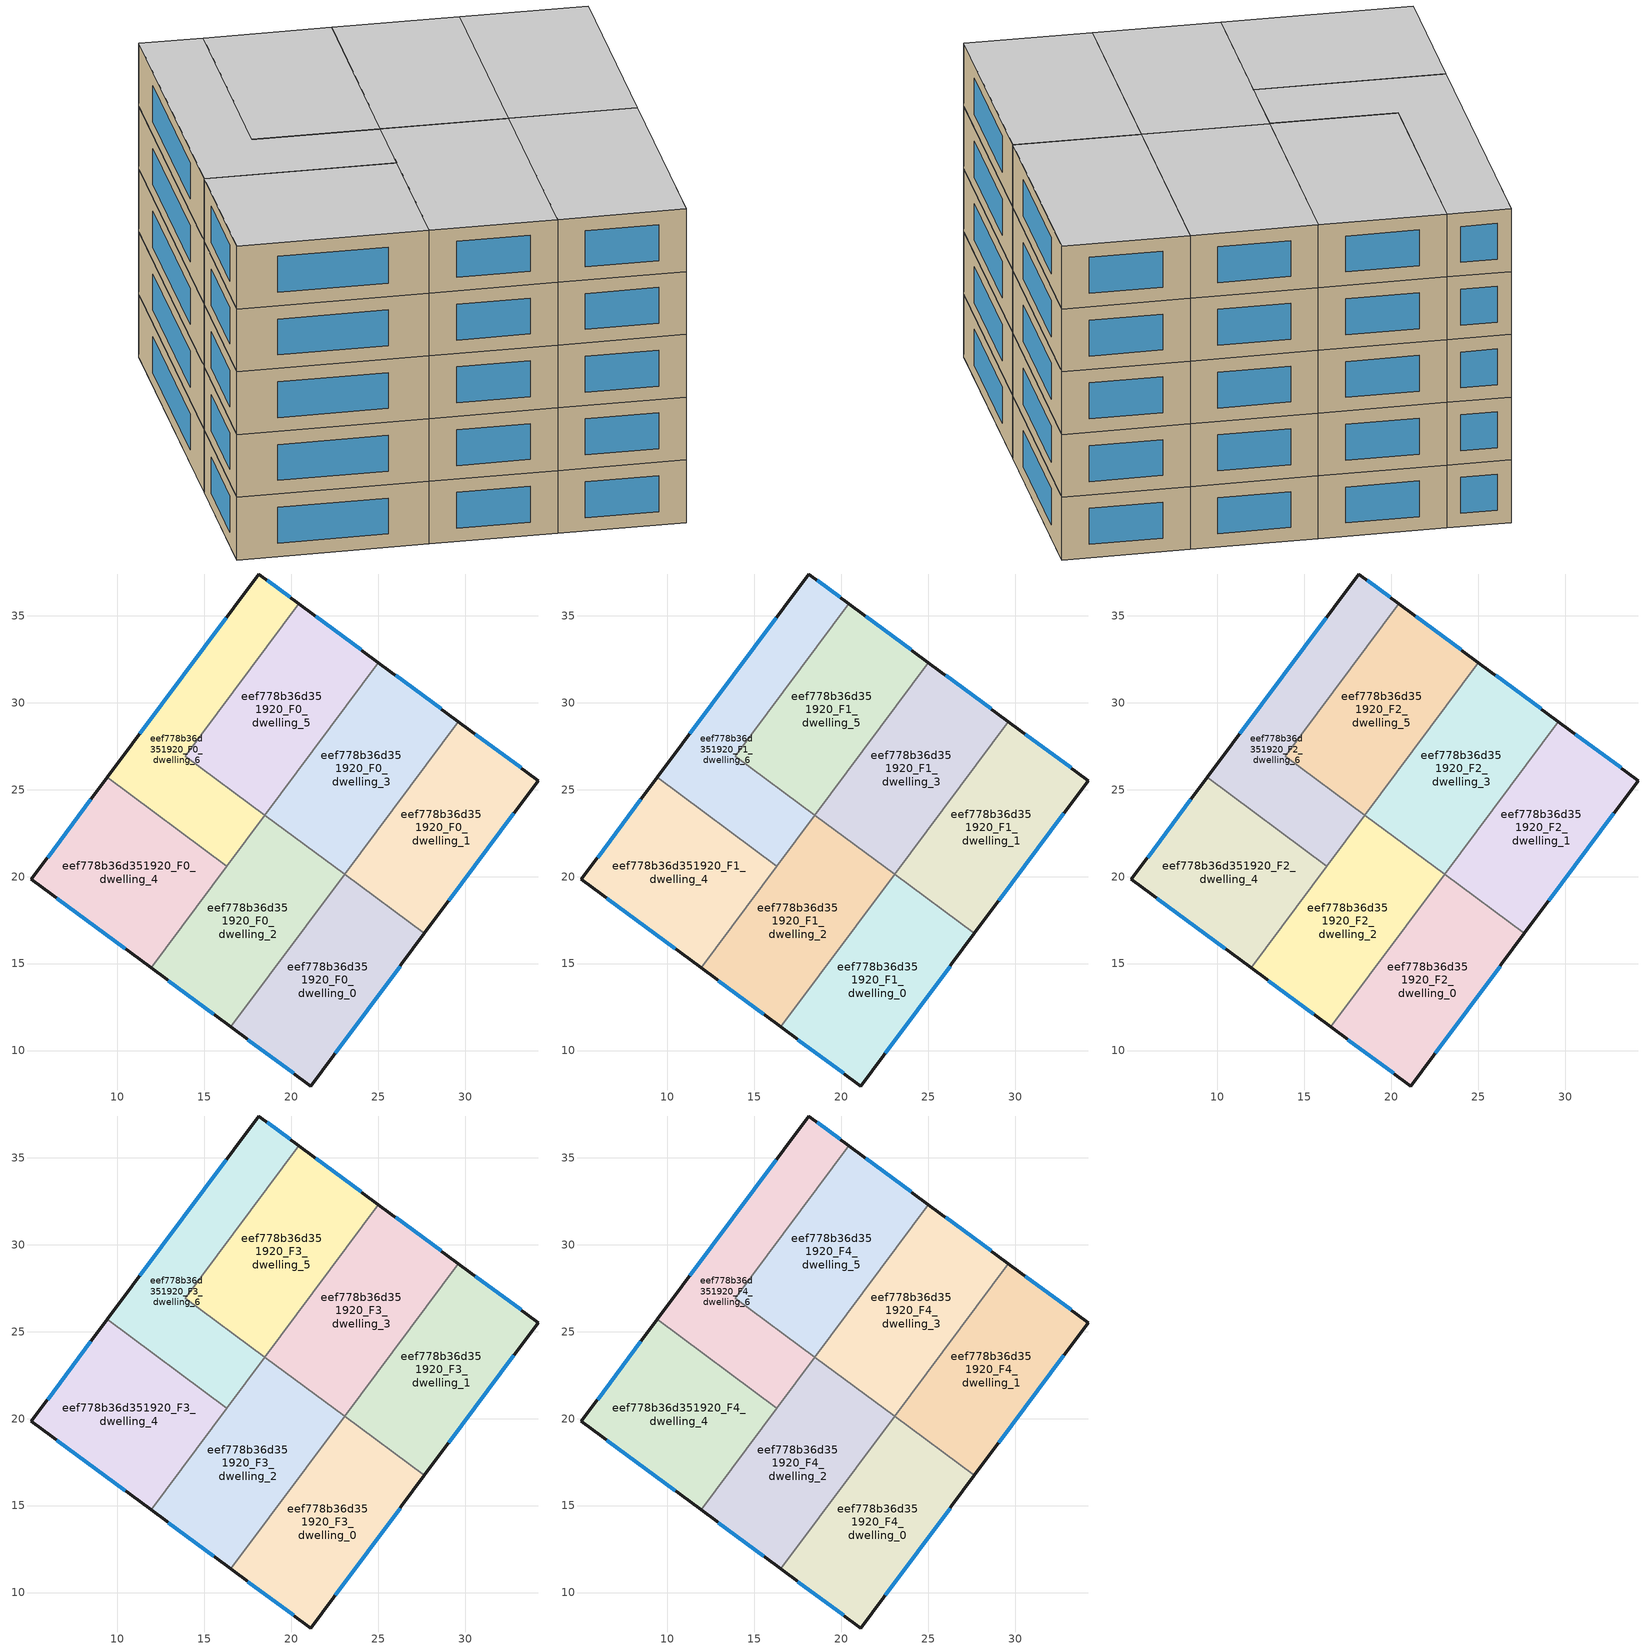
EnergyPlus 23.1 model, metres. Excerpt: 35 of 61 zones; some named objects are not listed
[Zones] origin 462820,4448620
eef778b36d351920_F0_dwelling_0
 floor ground (EU_floor_Construction): 27.64,16.74 21.11,7.96 16.52,11.36 23.07,20.14 z0
 wall outside (EU_wall_Construction): 16.52,11.36 21.11,7.96 27.64,16.74 z0:3
 wall to eef778b36d351920_F0_dwelling_1 (EU_wall_Construction): 27.64,16.74 23.07,20.14 z0:3
 wall to eef778b36d351920_F0_dwelling_2 (EU_wall_Construction): 23.05,20.13 16.52,11.36 z0:3
 wall to eef778b36d351920_F0_dwelling_3 (EU_wall_Construction): 23.07,20.14 23.05,20.13 z0:3
 window (EU_Window_Construction): 22.51,9.84 26.24,14.86 / 17.51,10.63 20.13,8.69 z0.64:2.36
eef778b36d351920_F0_dwelling_1
 floor ground (EU_floor_Construction): 34.18,25.51 27.64,16.74 23.07,20.14 29.59,28.91 z0
 wall outside (EU_wall_Construction): 27.64,16.74 34.18,25.51 29.59,28.91 z0:3
 wall to eef778b36d351920_F0_dwelling_3 (EU_wall_Construction): 29.59,28.91 23.07,20.14 z0:3
 window (EU_Window_Construction): 29.04,18.62 32.78,23.63 / 33.2,26.24 30.58,28.18 z0.64:2.36
eef778b36d351920_F0_dwelling_2
 floor ground (EU_floor_Construction): 23.05,20.13 16.52,11.36 11.93,14.75 18.47,23.53 z0
 wall outside (EU_wall_Construction): 11.93,14.75 16.52,11.36 z0:3
 wall to eef778b36d351920_F0_dwelling_3 (EU_wall_Construction): 23.05,20.13 18.47,23.53 z0:3
 wall to eef778b36d351920_F0_dwelling_4 (EU_wall_Construction): 16.28,20.59 11.93,14.75 z0:3
 wall to eef778b36d351920_F0_dwelling_6 (EU_wall_Construction): 18.46,23.52 16.28,20.59 z0:3
 wall to eef778b36d351920_F0_dwelling_5 (EU_wall_Construction): 18.48,23.53 18.46,23.52 z0:3
 window (EU_Window_Construction): 12.92,14.02 15.54,12.08 z0.64:2.36
eef778b36d351920_F0_dwelling_3
 floor ground (EU_floor_Construction): 29.59,28.91 23.05,20.13 18.47,23.53 25,32.3 z0
 wall outside (EU_wall_Construction): 29.59,28.91 25,32.3 z0:3
 wall to eef778b36d351920_F0_dwelling_5 (EU_wall_Construction): 25,32.3 18.47,23.53 z0:3
 window (EU_Window_Construction): 28.61,29.64 25.99,31.58 z0.64:2.36
eef778b36d351920_F0_dwelling_4
 floor ground (EU_floor_Construction): 16.28,20.59 11.93,14.75 5.05,19.84 9.42,25.7 z0
 wall outside (EU_wall_Construction): 9.42,25.7 5.05,19.84 11.93,14.75 z0:3
 wall to eef778b36d351920_F0_dwelling_6 (EU_wall_Construction): 16.28,20.59 9.42,25.7 z0:3
 window (EU_Window_Construction): 8.48,24.45 5.99,21.1 / 6.53,18.75 10.46,15.84 z0.64:2.36
eef778b36d351920_F0_dwelling_5
 floor ground (EU_floor_Construction): 25,32.3 18.46,23.52 13.89,26.93 20.41,35.7 z0
 wall outside (EU_wall_Construction): 25,32.3 20.41,35.7 z0:3
 wall to eef778b36d351920_F0_dwelling_6 (EU_wall_Construction): 20.41,35.7 13.89,26.93 18.46,23.52 z0:3
 window (EU_Window_Construction): 24.02,33.03 21.4,34.97 z0.64:2.36
eef778b36d351920_F0_dwelling_6
 floor ground (EU_floor_Construction): 20.41,35.7 13.89,26.93 18.46,23.52 16.28,20.59 9.42,25.7 18.12,37.39 z0
 wall outside (EU_wall_Construction): 20.41,35.7 18.12,37.39 9.42,25.7 z0:3
 window (EU_Window_Construction): 16.26,34.89 11.28,28.21 / 19.92,36.06 18.61,37.03 z0.64:2.36
eef778b36d351920_F1_dwelling_0
 floor to eef778b36d351920_F0_dwelling_0 (EU_floor_Construction): 27.64,16.74 21.11,7.96 16.52,11.36 23.07,20.14 z3
 wall outside (EU_wall_Construction): 16.52,11.36 21.11,7.96 27.64,16.74 z3:6
 wall to eef778b36d351920_F1_dwelling_1 (EU_wall_Construction): 27.64,16.74 23.07,20.14 z3:6
 wall to eef778b36d351920_F1_dwelling_2 (EU_wall_Construction): 23.05,20.13 16.52,11.36 z3:6
 wall to eef778b36d351920_F1_dwelling_3 (EU_wall_Construction): 23.07,20.14 23.05,20.13 z3:6
 window (EU_Window_Construction): 22.51,9.84 26.24,14.86 / 17.51,10.63 20.13,8.69 z3.64:5.36
eef778b36d351920_F1_dwelling_1
 floor to eef778b36d351920_F0_dwelling_1 (EU_floor_Construction): 34.18,25.51 27.64,16.74 23.07,20.14 29.59,28.91 z3
 wall outside (EU_wall_Construction): 27.64,16.74 34.18,25.51 29.59,28.91 z3:6
 wall to eef778b36d351920_F1_dwelling_3 (EU_wall_Construction): 29.59,28.91 23.07,20.14 z3:6
 window (EU_Window_Construction): 29.04,18.62 32.78,23.63 / 33.2,26.24 30.58,28.18 z3.64:5.36
eef778b36d351920_F1_dwelling_2
 floor to eef778b36d351920_F0_dwelling_2 (EU_floor_Construction): 23.05,20.13 16.52,11.36 11.93,14.75 18.47,23.53 z3
 wall outside (EU_wall_Construction): 11.93,14.75 16.52,11.36 z3:6
 wall to eef778b36d351920_F1_dwelling_3 (EU_wall_Construction): 23.05,20.13 18.47,23.53 z3:6
 wall to eef778b36d351920_F1_dwelling_4 (EU_wall_Construction): 16.28,20.59 11.93,14.75 z3:6
 wall to eef778b36d351920_F1_dwelling_6 (EU_wall_Construction): 18.46,23.52 16.28,20.59 z3:6
 wall to eef778b36d351920_F1_dwelling_5 (EU_wall_Construction): 18.48,23.53 18.46,23.52 z3:6
 window (EU_Window_Construction): 12.92,14.02 15.54,12.08 z3.64:5.36
eef778b36d351920_F1_dwelling_3
 floor to eef778b36d351920_F0_dwelling_3 (EU_floor_Construction): 29.59,28.91 23.05,20.13 18.47,23.53 25,32.3 z3
 wall outside (EU_wall_Construction): 29.59,28.91 25,32.3 z3:6
 wall to eef778b36d351920_F1_dwelling_5 (EU_wall_Construction): 25,32.3 18.47,23.53 z3:6
 window (EU_Window_Construction): 28.61,29.64 25.99,31.58 z3.64:5.36
eef778b36d351920_F1_dwelling_4
 floor to eef778b36d351920_F0_dwelling_4 (EU_floor_Construction): 16.28,20.59 11.93,14.75 5.05,19.84 9.42,25.7 z3
 wall outside (EU_wall_Construction): 9.42,25.7 5.05,19.84 11.93,14.75 z3:6
 wall to eef778b36d351920_F1_dwelling_6 (EU_wall_Construction): 16.28,20.59 9.42,25.7 z3:6
 window (EU_Window_Construction): 8.48,24.45 5.99,21.1 / 6.53,18.75 10.46,15.84 z3.64:5.36
eef778b36d351920_F1_dwelling_5
 floor to eef778b36d351920_F0_dwelling_5 (EU_floor_Construction): 25,32.3 18.46,23.52 13.89,26.93 20.41,35.7 z3
 wall outside (EU_wall_Construction): 25,32.3 20.41,35.7 z3:6
 wall to eef778b36d351920_F1_dwelling_6 (EU_wall_Construction): 20.41,35.7 13.89,26.93 18.46,23.52 z3:6
 window (EU_Window_Construction): 24.02,33.03 21.4,34.97 z3.64:5.36
eef778b36d351920_F1_dwelling_6
 floor to eef778b36d351920_F0_dwelling_6 (EU_floor_Construction): 20.41,35.7 13.89,26.93 18.46,23.52 16.28,20.59 9.42,25.7 18.12,37.39 z3
 wall outside (EU_wall_Construction): 20.41,35.7 18.12,37.39 9.42,25.7 z3:6
 window (EU_Window_Construction): 16.26,34.89 11.28,28.21 / 19.92,36.06 18.61,37.03 z3.64:5.36
eef778b36d351920_F2_dwelling_0
 floor to eef778b36d351920_F1_dwelling_0 (EU_floor_Construction): 27.64,16.74 21.11,7.96 16.52,11.36 23.07,20.14 z6
 wall outside (EU_wall_Construction): 16.52,11.36 21.11,7.96 27.64,16.74 z6:9
 wall to eef778b36d351920_F2_dwelling_1 (EU_wall_Construction): 27.64,16.74 23.07,20.14 z6:9
 wall to eef778b36d351920_F2_dwelling_2 (EU_wall_Construction): 23.05,20.13 16.52,11.36 z6:9
 wall to eef778b36d351920_F2_dwelling_3 (EU_wall_Construction): 23.07,20.14 23.05,20.13 z6:9
 window (EU_Window_Construction): 22.51,9.84 26.24,14.86 / 17.51,10.63 20.13,8.69 z6.64:8.36
eef778b36d351920_F2_dwelling_1
 floor to eef778b36d351920_F1_dwelling_1 (EU_floor_Construction): 34.18,25.51 27.64,16.74 23.07,20.14 29.59,28.91 z6
 wall outside (EU_wall_Construction): 27.64,16.74 34.18,25.51 29.59,28.91 z6:9
 wall to eef778b36d351920_F2_dwelling_3 (EU_wall_Construction): 29.59,28.91 23.07,20.14 z6:9
 window (EU_Window_Construction): 29.04,18.62 32.78,23.63 / 33.2,26.24 30.58,28.18 z6.64:8.36
eef778b36d351920_F2_dwelling_2
 floor to eef778b36d351920_F1_dwelling_2 (EU_floor_Construction): 23.05,20.13 16.52,11.36 11.93,14.75 18.47,23.53 z6
 wall outside (EU_wall_Construction): 11.93,14.75 16.52,11.36 z6:9
 wall to eef778b36d351920_F2_dwelling_3 (EU_wall_Construction): 23.05,20.13 18.47,23.53 z6:9
 wall to eef778b36d351920_F2_dwelling_4 (EU_wall_Construction): 16.28,20.59 11.93,14.75 z6:9
 wall to eef778b36d351920_F2_dwelling_6 (EU_wall_Construction): 18.46,23.52 16.28,20.59 z6:9
 wall to eef778b36d351920_F2_dwelling_5 (EU_wall_Construction): 18.48,23.53 18.46,23.52 z6:9
 window (EU_Window_Construction): 12.92,14.02 15.54,12.08 z6.64:8.36
eef778b36d351920_F2_dwelling_3
 floor to eef778b36d351920_F1_dwelling_3 (EU_floor_Construction): 29.59,28.91 23.05,20.13 18.47,23.53 25,32.3 z6
 wall outside (EU_wall_Construction): 29.59,28.91 25,32.3 z6:9
 wall to eef778b36d351920_F2_dwelling_5 (EU_wall_Construction): 25,32.3 18.47,23.53 z6:9
 window (EU_Window_Construction): 28.61,29.64 25.99,31.58 z6.64:8.36
eef778b36d351920_F2_dwelling_4
 floor to eef778b36d351920_F1_dwelling_4 (EU_floor_Construction): 16.28,20.59 11.93,14.75 5.05,19.84 9.42,25.7 z6
 wall outside (EU_wall_Construction): 9.42,25.7 5.05,19.84 11.93,14.75 z6:9
 wall to eef778b36d351920_F2_dwelling_6 (EU_wall_Construction): 16.28,20.59 9.42,25.7 z6:9
 window (EU_Window_Construction): 8.48,24.45 5.99,21.1 / 6.53,18.75 10.46,15.84 z6.64:8.36
eef778b36d351920_F2_dwelling_5
 floor to eef778b36d351920_F1_dwelling_5 (EU_floor_Construction): 25,32.3 18.46,23.52 13.89,26.93 20.41,35.7 z6
 wall outside (EU_wall_Construction): 25,32.3 20.41,35.7 z6:9
 wall to eef778b36d351920_F2_dwelling_6 (EU_wall_Construction): 20.41,35.7 13.89,26.93 18.46,23.52 z6:9
 window (EU_Window_Construction): 24.02,33.03 21.4,34.97 z6.64:8.36
eef778b36d351920_F2_dwelling_6
 floor to eef778b36d351920_F1_dwelling_6 (EU_floor_Construction): 20.41,35.7 13.89,26.93 18.46,23.52 16.28,20.59 9.42,25.7 18.12,37.39 z6
 wall outside (EU_wall_Construction): 20.41,35.7 18.12,37.39 9.42,25.7 z6:9
 window (EU_Window_Construction): 16.26,34.89 11.28,28.21 / 19.92,36.06 18.61,37.03 z6.64:8.36
eef778b36d351920_F3_dwelling_0
 floor to eef778b36d351920_F2_dwelling_0 (EU_floor_Construction): 27.64,16.74 21.11,7.96 16.52,11.36 23.07,20.14 z9
 wall outside (EU_wall_Construction): 16.52,11.36 21.11,7.96 27.64,16.74 z9:12
 wall to eef778b36d351920_F3_dwelling_1 (EU_wall_Construction): 27.64,16.74 23.07,20.14 z9:12
 wall to eef778b36d351920_F3_dwelling_2 (EU_wall_Construction): 23.05,20.13 16.52,11.36 z9:12
 wall to eef778b36d351920_F3_dwelling_3 (EU_wall_Construction): 23.07,20.14 23.05,20.13 z9:12
 window (EU_Window_Construction): 22.51,9.84 26.24,14.86 / 17.51,10.63 20.13,8.69 z9.64:11.36
eef778b36d351920_F3_dwelling_1
 floor to eef778b36d351920_F2_dwelling_1 (EU_floor_Construction): 34.18,25.51 27.64,16.74 23.07,20.14 29.59,28.91 z9
 wall outside (EU_wall_Construction): 27.64,16.74 34.18,25.51 29.59,28.91 z9:12
 wall to eef778b36d351920_F3_dwelling_3 (EU_wall_Construction): 29.59,28.91 23.07,20.14 z9:12
 window (EU_Window_Construction): 29.04,18.62 32.78,23.63 / 33.2,26.24 30.58,28.18 z9.64:11.36
eef778b36d351920_F3_dwelling_2
 floor to eef778b36d351920_F2_dwelling_2 (EU_floor_Construction): 23.05,20.13 16.52,11.36 11.93,14.75 18.47,23.53 z9
 wall outside (EU_wall_Construction): 11.93,14.75 16.52,11.36 z9:12
 wall to eef778b36d351920_F3_dwelling_3 (EU_wall_Construction): 23.05,20.13 18.47,23.53 z9:12
 wall to eef778b36d351920_F3_dwelling_4 (EU_wall_Construction): 16.28,20.59 11.93,14.75 z9:12
 wall to eef778b36d351920_F3_dwelling_6 (EU_wall_Construction): 18.46,23.52 16.28,20.59 z9:12
 wall to eef778b36d351920_F3_dwelling_5 (EU_wall_Construction): 18.48,23.53 18.46,23.52 z9:12
 window (EU_Window_Construction): 12.92,14.02 15.54,12.08 z9.64:11.36
eef778b36d351920_F3_dwelling_3
 floor to eef778b36d351920_F2_dwelling_3 (EU_floor_Construction): 29.59,28.91 23.05,20.13 18.47,23.53 25,32.3 z9
 wall outside (EU_wall_Construction): 29.59,28.91 25,32.3 z9:12
 wall to eef778b36d351920_F3_dwelling_5 (EU_wall_Construction): 25,32.3 18.47,23.53 z9:12
 window (EU_Window_Construction): 28.61,29.64 25.99,31.58 z9.64:11.36
eef778b36d351920_F3_dwelling_4
 floor to eef778b36d351920_F2_dwelling_4 (EU_floor_Construction): 16.28,20.59 11.93,14.75 5.05,19.84 9.42,25.7 z9
 wall outside (EU_wall_Construction): 9.42,25.7 5.05,19.84 11.93,14.75 z9:12
 wall to eef778b36d351920_F3_dwelling_6 (EU_wall_Construction): 16.28,20.59 9.42,25.7 z9:12
 window (EU_Window_Construction): 8.48,24.45 5.99,21.1 / 6.53,18.75 10.46,15.84 z9.64:11.36
eef778b36d351920_F3_dwelling_5
 floor to eef778b36d351920_F2_dwelling_5 (EU_floor_Construction): 25,32.3 18.46,23.52 13.89,26.93 20.41,35.7 z9
 wall outside (EU_wall_Construction): 25,32.3 20.41,35.7 z9:12
 wall to eef778b36d351920_F3_dwelling_6 (EU_wall_Construction): 20.41,35.7 13.89,26.93 18.46,23.52 z9:12
 window (EU_Window_Construction): 24.02,33.03 21.4,34.97 z9.64:11.36
eef778b36d351920_F3_dwelling_6
 floor to eef778b36d351920_F2_dwelling_6 (EU_floor_Construction): 20.41,35.7 13.89,26.93 18.46,23.52 16.28,20.59 9.42,25.7 18.12,37.39 z9
 wall outside (EU_wall_Construction): 20.41,35.7 18.12,37.39 9.42,25.7 z9:12
 window (EU_Window_Construction): 16.26,34.89 11.28,28.21 / 19.92,36.06 18.61,37.03 z9.64:11.36
eef778b36d351920_F4_dwelling_0
 floor to eef778b36d351920_F3_dwelling_0 (EU_floor_Construction): 27.64,16.74 21.11,7.96 16.52,11.36 23.07,20.14 z12
 wall outside (EU_wall_Construction): 16.52,11.36 21.11,7.96 27.64,16.74 z12:15
 wall to eef778b36d351920_F4_dwelling_1 (EU_wall_Construction): 27.64,16.74 23.07,20.14 z12:15
 wall to eef778b36d351920_F4_dwelling_2 (EU_wall_Construction): 23.05,20.13 16.52,11.36 z12:15
 wall to eef778b36d351920_F4_dwelling_3 (EU_wall_Construction): 23.07,20.14 23.05,20.13 z12:15
 window (EU_Window_Construction): 22.51,9.84 26.24,14.86 / 17.51,10.63 20.13,8.69 z12.64:14.36
 ceiling to eef778b36d351920_F5_dwelling_0 (EU_floor_Construction): 21.11,7.96 27.64,16.74 23.07,20.14 16.52,11.36 z15
eef778b36d351920_F4_dwelling_1
 floor to eef778b36d351920_F3_dwelling_1 (EU_floor_Construction): 34.18,25.51 27.64,16.74 23.07,20.14 29.59,28.91 z12
 wall outside (EU_wall_Construction): 27.64,16.74 34.18,25.51 29.59,28.91 z12:15
 wall to eef778b36d351920_F4_dwelling_3 (EU_wall_Construction): 29.59,28.91 23.07,20.14 z12:15
 window (EU_Window_Construction): 29.04,18.62 32.78,23.63 / 33.2,26.24 30.58,28.18 z12.64:14.36
 ceiling to eef778b36d351920_F5_dwelling_1 (EU_floor_Construction): 27.64,16.74 34.18,25.51 29.59,28.91 23.07,20.14 z15
eef778b36d351920_F4_dwelling_2
 floor to eef778b36d351920_F3_dwelling_2 (EU_floor_Construction): 23.05,20.13 16.52,11.36 11.93,14.75 18.47,23.53 z12
 wall outside (EU_wall_Construction): 11.93,14.75 16.52,11.36 z12:15
 wall to eef778b36d351920_F4_dwelling_3 (EU_wall_Construction): 23.05,20.13 18.47,23.53 z12:15
 wall to eef778b36d351920_F4_dwelling_4 (EU_wall_Construction): 16.28,20.59 11.93,14.75 z12:15
 wall to eef778b36d351920_F4_dwelling_6 (EU_wall_Construction): 18.46,23.52 16.28,20.59 z12:15
 wall to eef778b36d351920_F4_dwelling_5 (EU_wall_Construction): 18.48,23.53 18.46,23.52 z12:15
 window (EU_Window_Construction): 12.92,14.02 15.54,12.08 z12.64:14.36
 ceiling to eef778b36d351920_F5_dwelling_2 (EU_floor_Construction): 16.52,11.36 23.05,20.13 18.47,23.53 11.93,14.75 z15
eef778b36d351920_F4_dwelling_3
 floor to eef778b36d351920_F3_dwelling_3 (EU_floor_Construction): 29.59,28.91 23.05,20.13 18.47,23.53 25,32.3 z12
 wall outside (EU_wall_Construction): 29.59,28.91 25,32.3 z12:15
 wall to eef778b36d351920_F4_dwelling_5 (EU_wall_Construction): 25,32.3 18.47,23.53 z12:15
 window (EU_Window_Construction): 28.61,29.64 25.99,31.58 z12.64:14.36
 ceiling to eef778b36d351920_F5_dwelling_3 (EU_floor_Construction): 23.05,20.13 29.59,28.91 25,32.3 18.47,23.53 z15
eef778b36d351920_F4_dwelling_4
 floor to eef778b36d351920_F3_dwelling_4 (EU_floor_Construction): 16.28,20.59 11.93,14.75 5.05,19.84 9.42,25.7 z12
 wall outside (EU_wall_Construction): 9.42,25.7 5.05,19.84 11.93,14.75 z12:15
 wall to eef778b36d351920_F4_dwelling_6 (EU_wall_Construction): 16.28,20.59 9.42,25.7 z12:15
 window (EU_Window_Construction): 8.48,24.45 5.99,21.1 / 6.53,18.75 10.46,15.84 z12.64:14.36
 ceiling to eef778b36d351920_F5_dwelling_4 (EU_floor_Construction): 11.93,14.75 16.28,20.59 9.42,25.7 5.05,19.84 z15
eef778b36d351920_F4_dwelling_5
 floor to eef778b36d351920_F3_dwelling_5 (EU_floor_Construction): 25,32.3 18.46,23.52 13.89,26.93 20.41,35.7 z12
 wall outside (EU_wall_Construction): 25,32.3 20.41,35.7 z12:15
 wall to eef778b36d351920_F4_dwelling_6 (EU_wall_Construction): 20.41,35.7 13.89,26.93 18.46,23.52 z12:15
 window (EU_Window_Construction): 24.02,33.03 21.4,34.97 z12.64:14.36
 ceiling to eef778b36d351920_F5_dwelling_5 (EU_floor_Construction): 18.46,23.52 25,32.3 20.41,35.7 13.89,26.93 z15
eef778b36d351920_F4_dwelling_6
 floor to eef778b36d351920_F3_dwelling_6 (EU_floor_Construction): 20.41,35.7 13.89,26.93 18.46,23.52 16.28,20.59 9.42,25.7 18.12,37.39 z12
 wall outside (EU_wall_Construction): 20.41,35.7 18.12,37.39 9.42,25.7 z12:15
 window (EU_Window_Construction): 16.26,34.89 11.28,28.21 / 19.92,36.06 18.61,37.03 z12.64:14.36
 ceiling to eef778b36d351920_F5_dwelling_6 (EU_floor_Construction): 18.46,23.52 13.89,26.93 20.41,35.7 18.12,37.39 9.42,25.7 16.28,20.59 z15
[Building]
EU S2 Campaign: North Axis=0; Terrain=City; Solar Distribution=FullExterior
[Site:Location]
Yerevan-Zvartnots.Intl.AP: Latitude=40.15; Longitude=44.383; Time Zone=4; Elevation=854
[SizingPeriod:WeatherFileDays]
AnnualSizingPeriod: Begin Month=1; Begin Day of Month=1; End Month=12; End Day of Month=31; Day of Week for Start Day=Monday; Use Weather File Daylight Saving Period=No; Use Weather File Rain and Snow Indicators=No
[MATERIAL]
EU_InternalMass_Material: Roughness=MediumRough; Thickness=0.1; Conductivity=1; Density=1800; Specific Heat=900; Thermal Absorptance=0.9; Solar Absorptance=0.7; Visible Absorptance=0.7
[MATERIAL:NOMASS] Roughness=MediumRough; Thermal Absorptance=0.9; Solar Absorptance=0.7; Visible Absorptance=0.7
Name | Thermal Resistance
EU_wall_NoMass | 1.05043
EU_floor_NoMass | 0.478065
[WINDOWMATERIAL:SIMPLEGLAZINGSYSTEM]
EU_Window_SimpleGlazing: UFactor=2.5566; Solar Heat Gain Coefficient=0.75; Visible Transmittance=0.75
[CONSTRUCTION]
EU_wall_Construction: EU_wall_NoMass
EU_floor_Construction: EU_floor_NoMass
EU_Window_Construction: EU_Window_SimpleGlazing
EU_InternalMass_Construction: EU_InternalMass_Material
[ZONE] Type=1; Multiplier=1; Ceiling Height=autocalculate; Floor Area=autocalculate; Part of Total Floor Area=Yes
Name | Volume
eef778b36d351920_F0_dwelling_0; eef778b36d351920_F1_dwelling_0; eef778b36d351920_F2_dwelling_0; eef778b36d351920_F3_dwelling_0; eef778b36d351920_F4_dwelling_0; eef778b36d351920_F0_dwelling_1; eef778b36d351920_F1_dwelling_1; eef778b36d351920_F2_dwelling_1; eef778b36d351920_F3_dwelling_1; eef778b36d351920_F4_dwelling_1 | 187.348
eef778b36d351920_F0_dwelling_2; eef778b36d351920_F1_dwelling_2; eef778b36d351920_F2_dwelling_2; eef778b36d351920_F3_dwelling_2; eef778b36d351920_F4_dwelling_2 | 187.352
eef778b36d351920_F0_dwelling_3; eef778b36d351920_F1_dwelling_3; eef778b36d351920_F2_dwelling_3; eef778b36d351920_F3_dwelling_3; eef778b36d351920_F4_dwelling_3 | 187.343
eef778b36d351920_F0_dwelling_4; eef778b36d351920_F1_dwelling_4; eef778b36d351920_F2_dwelling_4; eef778b36d351920_F3_dwelling_4; eef778b36d351920_F4_dwelling_4 | 187.346
eef778b36d351920_F0_dwelling_5; eef778b36d351920_F1_dwelling_5; eef778b36d351920_F2_dwelling_5; eef778b36d351920_F3_dwelling_5; eef778b36d351920_F4_dwelling_5 | 187.345
eef778b36d351920_F0_dwelling_6; eef778b36d351920_F1_dwelling_6; eef778b36d351920_F2_dwelling_6; eef778b36d351920_F3_dwelling_6; eef778b36d351920_F4_dwelling_6 | 187.358
[INTERNALMASS] Construction=EU_InternalMass_Construction
Name | Zone or ZoneList | Surface Area
eef778b36d351920_F0_dwelling_0_EU_InternalMass | eef778b36d351920_F0_dwelling_0 | 62.4489
eef778b36d351920_F0_dwelling_1_EU_InternalMass | eef778b36d351920_F0_dwelling_1 | 62.4487
eef778b36d351920_F0_dwelling_2_EU_InternalMass | eef778b36d351920_F0_dwelling_2 | 62.4505
eef778b36d351920_F0_dwelling_3_EU_InternalMass | eef778b36d351920_F0_dwelling_3 | 62.4474
eef778b36d351920_F0_dwelling_4_EU_InternalMass | eef778b36d351920_F0_dwelling_4 | 62.4487
eef778b36d351920_F0_dwelling_5_EU_InternalMass | eef778b36d351920_F0_dwelling_5 | 62.4506
eef778b36d351920_F0_dwelling_6_EU_InternalMass | eef778b36d351920_F0_dwelling_6 | 62.4527
eef778b36d351920_F1_dwelling_0_EU_InternalMass | eef778b36d351920_F1_dwelling_0 | 62.4489
eef778b36d351920_F1_dwelling_1_EU_InternalMass | eef778b36d351920_F1_dwelling_1 | 62.4487
eef778b36d351920_F1_dwelling_2_EU_InternalMass | eef778b36d351920_F1_dwelling_2 | 62.4505
eef778b36d351920_F1_dwelling_3_EU_InternalMass | eef778b36d351920_F1_dwelling_3 | 62.4474
eef778b36d351920_F1_dwelling_4_EU_InternalMass | eef778b36d351920_F1_dwelling_4 | 62.4487
eef778b36d351920_F1_dwelling_5_EU_InternalMass | eef778b36d351920_F1_dwelling_5 | 62.4506
eef778b36d351920_F1_dwelling_6_EU_InternalMass | eef778b36d351920_F1_dwelling_6 | 62.4527
eef778b36d351920_F2_dwelling_0_EU_InternalMass | eef778b36d351920_F2_dwelling_0 | 62.4489
eef778b36d351920_F2_dwelling_1_EU_InternalMass | eef778b36d351920_F2_dwelling_1 | 62.4487
eef778b36d351920_F2_dwelling_2_EU_InternalMass | eef778b36d351920_F2_dwelling_2 | 62.4505
eef778b36d351920_F2_dwelling_3_EU_InternalMass | eef778b36d351920_F2_dwelling_3 | 62.4474
eef778b36d351920_F2_dwelling_4_EU_InternalMass | eef778b36d351920_F2_dwelling_4 | 62.4487
eef778b36d351920_F2_dwelling_5_EU_InternalMass | eef778b36d351920_F2_dwelling_5 | 62.4506
eef778b36d351920_F2_dwelling_6_EU_InternalMass | eef778b36d351920_F2_dwelling_6 | 62.4527
eef778b36d351920_F3_dwelling_0_EU_InternalMass | eef778b36d351920_F3_dwelling_0 | 62.4489
eef778b36d351920_F3_dwelling_1_EU_InternalMass | eef778b36d351920_F3_dwelling_1 | 62.4487
eef778b36d351920_F3_dwelling_2_EU_InternalMass | eef778b36d351920_F3_dwelling_2 | 62.4505
eef778b36d351920_F3_dwelling_3_EU_InternalMass | eef778b36d351920_F3_dwelling_3 | 62.4474
eef778b36d351920_F3_dwelling_4_EU_InternalMass | eef778b36d351920_F3_dwelling_4 | 62.4487
eef778b36d351920_F3_dwelling_5_EU_InternalMass | eef778b36d351920_F3_dwelling_5 | 62.4506
eef778b36d351920_F3_dwelling_6_EU_InternalMass | eef778b36d351920_F3_dwelling_6 | 62.4527
eef778b36d351920_F4_dwelling_0_EU_InternalMass | eef778b36d351920_F4_dwelling_0 | 62.4489
eef778b36d351920_F4_dwelling_1_EU_InternalMass | eef778b36d351920_F4_dwelling_1 | 62.4487
eef778b36d351920_F4_dwelling_2_EU_InternalMass | eef778b36d351920_F4_dwelling_2 | 62.4505
eef778b36d351920_F4_dwelling_3_EU_InternalMass | eef778b36d351920_F4_dwelling_3 | 62.4474
eef778b36d351920_F4_dwelling_4_EU_InternalMass | eef778b36d351920_F4_dwelling_4 | 62.4487
eef778b36d351920_F4_dwelling_5_EU_InternalMass | eef778b36d351920_F4_dwelling_5 | 62.4506
eef778b36d351920_F4_dwelling_6_EU_InternalMass | eef778b36d351920_F4_dwelling_6 | 62.4527
[OTHEREQUIPMENT] Fuel Type=Electricity; Design Level Calculation Method=Watts/Area; Power per Zone Floor Area=1; Fraction Latent=0; Fraction Radiant=0; Fraction Lost=0; Carbon Dioxide Generation Rate=0; EndUse Subcategory=EU_Step8_InternalGains
Name | Zone or ZoneList or Space or SpaceList | Schedule
EU_Step8_InternalGain_eef778b36d351920_F0_dwelling_0_f000 | eef778b36d351920_F0_dwelling_0 | EU_Step8_GainSchedule_eef778b36d351920_F0_dwelling_0_f000
EU_Step8_InternalGain_eef778b36d351920_F0_dwelling_1_f000 | eef778b36d351920_F0_dwelling_1 | EU_Step8_GainSchedule_eef778b36d351920_F0_dwelling_1_f000
EU_Step8_InternalGain_eef778b36d351920_F0_dwelling_2_f000 | eef778b36d351920_F0_dwelling_2 | EU_Step8_GainSchedule_eef778b36d351920_F0_dwelling_2_f000
EU_Step8_InternalGain_eef778b36d351920_F0_dwelling_3_f000 | eef778b36d351920_F0_dwelling_3 | EU_Step8_GainSchedule_eef778b36d351920_F0_dwelling_3_f000
EU_Step8_InternalGain_eef778b36d351920_F0_dwelling_4_f000 | eef778b36d351920_F0_dwelling_4 | EU_Step8_GainSchedule_eef778b36d351920_F0_dwelling_4_f000
EU_Step8_InternalGain_eef778b36d351920_F0_dwelling_5_f000 | eef778b36d351920_F0_dwelling_5 | EU_Step8_GainSchedule_eef778b36d351920_F0_dwelling_5_f000
EU_Step8_InternalGain_eef778b36d351920_F0_dwelling_6_f000 | eef778b36d351920_F0_dwelling_6 | EU_Step8_GainSchedule_eef778b36d351920_F0_dwelling_6_f000
EU_Step8_InternalGain_eef778b36d351920_F1_dwelling_0_f000 | eef778b36d351920_F1_dwelling_0 | EU_Step8_GainSchedule_eef778b36d351920_F1_dwelling_0_f000
EU_Step8_InternalGain_eef778b36d351920_F1_dwelling_1_f000 | eef778b36d351920_F1_dwelling_1 | EU_Step8_GainSchedule_eef778b36d351920_F1_dwelling_1_f000
EU_Step8_InternalGain_eef778b36d351920_F1_dwelling_2_f000 | eef778b36d351920_F1_dwelling_2 | EU_Step8_GainSchedule_eef778b36d351920_F1_dwelling_2_f000
EU_Step8_InternalGain_eef778b36d351920_F1_dwelling_3_f000 | eef778b36d351920_F1_dwelling_3 | EU_Step8_GainSchedule_eef778b36d351920_F1_dwelling_3_f000
EU_Step8_InternalGain_eef778b36d351920_F1_dwelling_4_f000 | eef778b36d351920_F1_dwelling_4 | EU_Step8_GainSchedule_eef778b36d351920_F1_dwelling_4_f000
EU_Step8_InternalGain_eef778b36d351920_F1_dwelling_5_f000 | eef778b36d351920_F1_dwelling_5 | EU_Step8_GainSchedule_eef778b36d351920_F1_dwelling_5_f000
EU_Step8_InternalGain_eef778b36d351920_F1_dwelling_6_f000 | eef778b36d351920_F1_dwelling_6 | EU_Step8_GainSchedule_eef778b36d351920_F1_dwelling_6_f000
EU_Step8_InternalGain_eef778b36d351920_F2_dwelling_0_f000 | eef778b36d351920_F2_dwelling_0 | EU_Step8_GainSchedule_eef778b36d351920_F2_dwelling_0_f000
EU_Step8_InternalGain_eef778b36d351920_F2_dwelling_1_f000 | eef778b36d351920_F2_dwelling_1 | EU_Step8_GainSchedule_eef778b36d351920_F2_dwelling_1_f000
EU_Step8_InternalGain_eef778b36d351920_F2_dwelling_2_f000 | eef778b36d351920_F2_dwelling_2 | EU_Step8_GainSchedule_eef778b36d351920_F2_dwelling_2_f000
EU_Step8_InternalGain_eef778b36d351920_F2_dwelling_3_f000 | eef778b36d351920_F2_dwelling_3 | EU_Step8_GainSchedule_eef778b36d351920_F2_dwelling_3_f000
EU_Step8_InternalGain_eef778b36d351920_F2_dwelling_4_f000 | eef778b36d351920_F2_dwelling_4 | EU_Step8_GainSchedule_eef778b36d351920_F2_dwelling_4_f000
EU_Step8_InternalGain_eef778b36d351920_F2_dwelling_5_f000 | eef778b36d351920_F2_dwelling_5 | EU_Step8_GainSchedule_eef778b36d351920_F2_dwelling_5_f000
EU_Step8_InternalGain_eef778b36d351920_F2_dwelling_6_f000 | eef778b36d351920_F2_dwelling_6 | EU_Step8_GainSchedule_eef778b36d351920_F2_dwelling_6_f000
EU_Step8_InternalGain_eef778b36d351920_F3_dwelling_0_f000 | eef778b36d351920_F3_dwelling_0 | EU_Step8_GainSchedule_eef778b36d351920_F3_dwelling_0_f000
EU_Step8_InternalGain_eef778b36d351920_F3_dwelling_1_f000 | eef778b36d351920_F3_dwelling_1 | EU_Step8_GainSchedule_eef778b36d351920_F3_dwelling_1_f000
EU_Step8_InternalGain_eef778b36d351920_F3_dwelling_2_f000 | eef778b36d351920_F3_dwelling_2 | EU_Step8_GainSchedule_eef778b36d351920_F3_dwelling_2_f000
EU_Step8_InternalGain_eef778b36d351920_F3_dwelling_3_f000 | eef778b36d351920_F3_dwelling_3 | EU_Step8_GainSchedule_eef778b36d351920_F3_dwelling_3_f000
EU_Step8_InternalGain_eef778b36d351920_F3_dwelling_4_f000 | eef778b36d351920_F3_dwelling_4 | EU_Step8_GainSchedule_eef778b36d351920_F3_dwelling_4_f000
EU_Step8_InternalGain_eef778b36d351920_F3_dwelling_5_f000 | eef778b36d351920_F3_dwelling_5 | EU_Step8_GainSchedule_eef778b36d351920_F3_dwelling_5_f000
EU_Step8_InternalGain_eef778b36d351920_F3_dwelling_6_f000 | eef778b36d351920_F3_dwelling_6 | EU_Step8_GainSchedule_eef778b36d351920_F3_dwelling_6_f000
EU_Step8_InternalGain_eef778b36d351920_F4_dwelling_0_f000 | eef778b36d351920_F4_dwelling_0 | EU_Step8_GainSchedule_eef778b36d351920_F4_dwelling_0_f000
EU_Step8_InternalGain_eef778b36d351920_F4_dwelling_1_f000 | eef778b36d351920_F4_dwelling_1 | EU_Step8_GainSchedule_eef778b36d351920_F4_dwelling_1_f000
EU_Step8_InternalGain_eef778b36d351920_F4_dwelling_2_f000 | eef778b36d351920_F4_dwelling_2 | EU_Step8_GainSchedule_eef778b36d351920_F4_dwelling_2_f000
EU_Step8_InternalGain_eef778b36d351920_F4_dwelling_3_f000 | eef778b36d351920_F4_dwelling_3 | EU_Step8_GainSchedule_eef778b36d351920_F4_dwelling_3_f000
EU_Step8_InternalGain_eef778b36d351920_F4_dwelling_4_f000 | eef778b36d351920_F4_dwelling_4 | EU_Step8_GainSchedule_eef778b36d351920_F4_dwelling_4_f000
EU_Step8_InternalGain_eef778b36d351920_F4_dwelling_5_f000 | eef778b36d351920_F4_dwelling_5 | EU_Step8_GainSchedule_eef778b36d351920_F4_dwelling_5_f000
EU_Step8_InternalGain_eef778b36d351920_F4_dwelling_6_f000 | eef778b36d351920_F4_dwelling_6 | EU_Step8_GainSchedule_eef778b36d351920_F4_dwelling_6_f000
[ZONEVENTILATION:DESIGNFLOWRATE] Schedule=EU_AlwaysOn; Design Flow Rate Calculation Method=AirChanges/Hour; Air Changes per Hour=0.557805; Ventilation Type=Natural; Fan Pressure Rise=0; Fan Total Efficiency=1; Constant Term Coefficient=1; Temperature Term Coefficient=0; Velocity Term Coefficient=0; Velocity Squared Term Coefficient=0; Minimum Indoor Temperature=-100; Maximum Indoor Temperature=100; Delta Temperature=-100; Minimum Outdoor Temperature=-100; Maximum Outdoor Temperature=100; Maximum Wind Speed=40
Name | Zone or ZoneList or Space or SpaceList
EU_ConstantAir_eef778b36d351920_F0_dwelling_0 | eef778b36d351920_F0_dwelling_0
EU_ConstantAir_eef778b36d351920_F0_dwelling_1 | eef778b36d351920_F0_dwelling_1
EU_ConstantAir_eef778b36d351920_F0_dwelling_2 | eef778b36d351920_F0_dwelling_2
EU_ConstantAir_eef778b36d351920_F0_dwelling_3 | eef778b36d351920_F0_dwelling_3
EU_ConstantAir_eef778b36d351920_F0_dwelling_4 | eef778b36d351920_F0_dwelling_4
EU_ConstantAir_eef778b36d351920_F0_dwelling_5 | eef778b36d351920_F0_dwelling_5
EU_ConstantAir_eef778b36d351920_F0_dwelling_6 | eef778b36d351920_F0_dwelling_6
EU_ConstantAir_eef778b36d351920_F1_dwelling_0 | eef778b36d351920_F1_dwelling_0
EU_ConstantAir_eef778b36d351920_F1_dwelling_1 | eef778b36d351920_F1_dwelling_1
EU_ConstantAir_eef778b36d351920_F1_dwelling_2 | eef778b36d351920_F1_dwelling_2
EU_ConstantAir_eef778b36d351920_F1_dwelling_3 | eef778b36d351920_F1_dwelling_3
EU_ConstantAir_eef778b36d351920_F1_dwelling_4 | eef778b36d351920_F1_dwelling_4
EU_ConstantAir_eef778b36d351920_F1_dwelling_5 | eef778b36d351920_F1_dwelling_5
EU_ConstantAir_eef778b36d351920_F1_dwelling_6 | eef778b36d351920_F1_dwelling_6
EU_ConstantAir_eef778b36d351920_F2_dwelling_0 | eef778b36d351920_F2_dwelling_0
EU_ConstantAir_eef778b36d351920_F2_dwelling_1 | eef778b36d351920_F2_dwelling_1
EU_ConstantAir_eef778b36d351920_F2_dwelling_2 | eef778b36d351920_F2_dwelling_2
EU_ConstantAir_eef778b36d351920_F2_dwelling_3 | eef778b36d351920_F2_dwelling_3
EU_ConstantAir_eef778b36d351920_F2_dwelling_4 | eef778b36d351920_F2_dwelling_4
EU_ConstantAir_eef778b36d351920_F2_dwelling_5 | eef778b36d351920_F2_dwelling_5
EU_ConstantAir_eef778b36d351920_F2_dwelling_6 | eef778b36d351920_F2_dwelling_6
EU_ConstantAir_eef778b36d351920_F3_dwelling_0 | eef778b36d351920_F3_dwelling_0
EU_ConstantAir_eef778b36d351920_F3_dwelling_1 | eef778b36d351920_F3_dwelling_1
EU_ConstantAir_eef778b36d351920_F3_dwelling_2 | eef778b36d351920_F3_dwelling_2
EU_ConstantAir_eef778b36d351920_F3_dwelling_3 | eef778b36d351920_F3_dwelling_3
EU_ConstantAir_eef778b36d351920_F3_dwelling_4 | eef778b36d351920_F3_dwelling_4
EU_ConstantAir_eef778b36d351920_F3_dwelling_5 | eef778b36d351920_F3_dwelling_5
EU_ConstantAir_eef778b36d351920_F3_dwelling_6 | eef778b36d351920_F3_dwelling_6
EU_ConstantAir_eef778b36d351920_F4_dwelling_0 | eef778b36d351920_F4_dwelling_0
EU_ConstantAir_eef778b36d351920_F4_dwelling_1 | eef778b36d351920_F4_dwelling_1
EU_ConstantAir_eef778b36d351920_F4_dwelling_2 | eef778b36d351920_F4_dwelling_2
EU_ConstantAir_eef778b36d351920_F4_dwelling_3 | eef778b36d351920_F4_dwelling_3
EU_ConstantAir_eef778b36d351920_F4_dwelling_4 | eef778b36d351920_F4_dwelling_4
EU_ConstantAir_eef778b36d351920_F4_dwelling_5 | eef778b36d351920_F4_dwelling_5
EU_ConstantAir_eef778b36d351920_F4_dwelling_6 | eef778b36d351920_F4_dwelling_6
[HVACTEMPLATE:THERMOSTAT] Constant Heating Setpoint=20; Constant Cooling Setpoint=50
EU_HeatOnly_eef778b36d351920_F0_dwelling_0; EU_HeatOnly_eef778b36d351920_F0_dwelling_1; EU_HeatOnly_eef778b36d351920_F0_dwelling_2; EU_HeatOnly_eef778b36d351920_F0_dwelling_3; EU_HeatOnly_eef778b36d351920_F0_dwelling_4; EU_HeatOnly_eef778b36d351920_F0_dwelling_5; EU_HeatOnly_eef778b36d351920_F0_dwelling_6; EU_HeatOnly_eef778b36d351920_F1_dwelling_0; EU_HeatOnly_eef778b36d351920_F1_dwelling_1; EU_HeatOnly_eef778b36d351920_F1_dwelling_2; EU_HeatOnly_eef778b36d351920_F1_dwelling_3; EU_HeatOnly_eef778b36d351920_F1_dwelling_4; EU_HeatOnly_eef778b36d351920_F1_dwelling_5; EU_HeatOnly_eef778b36d351920_F1_dwelling_6; EU_HeatOnly_eef778b36d351920_F2_dwelling_0; EU_HeatOnly_eef778b36d351920_F2_dwelling_1; EU_HeatOnly_eef778b36d351920_F2_dwelling_2; EU_HeatOnly_eef778b36d351920_F2_dwelling_3; EU_HeatOnly_eef778b36d351920_F2_dwelling_4; EU_HeatOnly_eef778b36d351920_F2_dwelling_5; EU_HeatOnly_eef778b36d351920_F2_dwelling_6; EU_HeatOnly_eef778b36d351920_F3_dwelling_0; EU_HeatOnly_eef778b36d351920_F3_dwelling_1; EU_HeatOnly_eef778b36d351920_F3_dwelling_2; EU_HeatOnly_eef778b36d351920_F3_dwelling_3; EU_HeatOnly_eef778b36d351920_F3_dwelling_4; EU_HeatOnly_eef778b36d351920_F3_dwelling_5; EU_HeatOnly_eef778b36d351920_F3_dwelling_6; EU_HeatOnly_eef778b36d351920_F4_dwelling_0; EU_HeatOnly_eef778b36d351920_F4_dwelling_1; EU_HeatOnly_eef778b36d351920_F4_dwelling_2; EU_HeatOnly_eef778b36d351920_F4_dwelling_3; EU_HeatOnly_eef778b36d351920_F4_dwelling_4; EU_HeatOnly_eef778b36d351920_F4_dwelling_5
[HVACTEMPLATE:ZONE:IDEALLOADSAIRSYSTEM] System Availability Schedule=EU_AlwaysOn; Maximum Heating Supply Air Temperature=50; Minimum Cooling Supply Air Temperature=13; Maximum Heating Supply Air Humidity Ratio=0.0156; Minimum Cooling Supply Air Humidity Ratio=0.0077; Heating Limit=NoLimit; Cooling Limit=NoLimit; Heating Availability Schedule=EU_AlwaysOn; Cooling Availability Schedule=EU_CoolingOff; Dehumidification Control Type=ConstantSensibleHeatRatio; Cooling Sensible Heat Ratio=0.7; Dehumidification Setpoint=60; Humidification Control Type=None; Humidification Setpoint=30; Outdoor Air Method=None; Outdoor Air Flow Rate per Person=0.00944; Outdoor Air Flow Rate per Zone Floor Area=0; Outdoor Air Flow Rate per Zone=0; Demand Controlled Ventilation Type=None; Outdoor Air Economizer Type=NoEconomizer; Heat Recovery Type=None; Sensible Heat Recovery Effectiveness=0.7; Latent Heat Recovery Effectiveness=0.65
Name | Template Thermostat
eef778b36d351920_F0_dwelling_0 | EU_HeatOnly_eef778b36d351920_F0_dwelling_0
eef778b36d351920_F0_dwelling_1 | EU_HeatOnly_eef778b36d351920_F0_dwelling_1
eef778b36d351920_F0_dwelling_2 | EU_HeatOnly_eef778b36d351920_F0_dwelling_2
eef778b36d351920_F0_dwelling_3 | EU_HeatOnly_eef778b36d351920_F0_dwelling_3
eef778b36d351920_F0_dwelling_4 | EU_HeatOnly_eef778b36d351920_F0_dwelling_4
eef778b36d351920_F0_dwelling_5 | EU_HeatOnly_eef778b36d351920_F0_dwelling_5
eef778b36d351920_F0_dwelling_6 | EU_HeatOnly_eef778b36d351920_F0_dwelling_6
eef778b36d351920_F1_dwelling_0 | EU_HeatOnly_eef778b36d351920_F1_dwelling_0
eef778b36d351920_F1_dwelling_1 | EU_HeatOnly_eef778b36d351920_F1_dwelling_1
eef778b36d351920_F1_dwelling_2 | EU_HeatOnly_eef778b36d351920_F1_dwelling_2
eef778b36d351920_F1_dwelling_3 | EU_HeatOnly_eef778b36d351920_F1_dwelling_3
eef778b36d351920_F1_dwelling_4 | EU_HeatOnly_eef778b36d351920_F1_dwelling_4
eef778b36d351920_F1_dwelling_5 | EU_HeatOnly_eef778b36d351920_F1_dwelling_5
eef778b36d351920_F1_dwelling_6 | EU_HeatOnly_eef778b36d351920_F1_dwelling_6
eef778b36d351920_F2_dwelling_0 | EU_HeatOnly_eef778b36d351920_F2_dwelling_0
eef778b36d351920_F2_dwelling_1 | EU_HeatOnly_eef778b36d351920_F2_dwelling_1
eef778b36d351920_F2_dwelling_2 | EU_HeatOnly_eef778b36d351920_F2_dwelling_2
eef778b36d351920_F2_dwelling_3 | EU_HeatOnly_eef778b36d351920_F2_dwelling_3
eef778b36d351920_F2_dwelling_4 | EU_HeatOnly_eef778b36d351920_F2_dwelling_4
eef778b36d351920_F2_dwelling_5 | EU_HeatOnly_eef778b36d351920_F2_dwelling_5
eef778b36d351920_F2_dwelling_6 | EU_HeatOnly_eef778b36d351920_F2_dwelling_6
eef778b36d351920_F3_dwelling_0 | EU_HeatOnly_eef778b36d351920_F3_dwelling_0
eef778b36d351920_F3_dwelling_1 | EU_HeatOnly_eef778b36d351920_F3_dwelling_1
eef778b36d351920_F3_dwelling_2 | EU_HeatOnly_eef778b36d351920_F3_dwelling_2
eef778b36d351920_F3_dwelling_3 | EU_HeatOnly_eef778b36d351920_F3_dwelling_3
eef778b36d351920_F3_dwelling_4 | EU_HeatOnly_eef778b36d351920_F3_dwelling_4
eef778b36d351920_F3_dwelling_5 | EU_HeatOnly_eef778b36d351920_F3_dwelling_5
eef778b36d351920_F3_dwelling_6 | EU_HeatOnly_eef778b36d351920_F3_dwelling_6
eef778b36d351920_F4_dwelling_0 | EU_HeatOnly_eef778b36d351920_F4_dwelling_0
eef778b36d351920_F4_dwelling_1 | EU_HeatOnly_eef778b36d351920_F4_dwelling_1
eef778b36d351920_F4_dwelling_2 | EU_HeatOnly_eef778b36d351920_F4_dwelling_2
eef778b36d351920_F4_dwelling_3 | EU_HeatOnly_eef778b36d351920_F4_dwelling_3
eef778b36d351920_F4_dwelling_4 | EU_HeatOnly_eef778b36d351920_F4_dwelling_4
eef778b36d351920_F4_dwelling_5 | EU_HeatOnly_eef778b36d351920_F4_dwelling_5
eef778b36d351920_F4_dwelling_6 | EU_HeatOnly_eef778b36d351920_F4_dwelling_6
[SIZING:ZONE] Zone Cooling Design Supply Air Temperature Input Method=SupplyAirTemperature; Zone Cooling Design Supply Air Temperature=13; Zone Heating Design Supply Air Temperature Input Method=SupplyAirTemperature; Zone Heating Design Supply Air Temperature=50; Zone Cooling Design Supply Air Humidity Ratio=0.008; Zone Heating Design Supply Air Humidity Ratio=0.008; Cooling Design Air Flow Method=DesignDay; Cooling Design Air Flow Rate=0; Cooling Minimum Air Flow per Zone Floor Area=0.000762; Cooling Minimum Air Flow=0; Cooling Minimum Air Flow Fraction=0.2; Heating Design Air Flow Method=DesignDay; Heating Design Air Flow Rate=0; Heating Maximum Air Flow per Zone Floor Area=0.002032; Heating Maximum Air Flow=0.141576; Heating Maximum Air Flow Fraction=0.3; Account for Dedicated Outdoor Air System=No; Dedicated Outdoor Air System Control Strategy=NeutralSupplyAir; Dedicated Outdoor Air Low Setpoint Temperature for Design=autosize; Dedicated Outdoor Air High Setpoint Temperature for Design=autosize; Zone Load Sizing Method=Sensible Load Only No Latent Load; Zone Latent Cooling Design Supply Air Humidity Ratio Input Method=HumidityRatioDifference; Zone Cooling Design Supply Air Humidity Ratio Difference=0.005; Zone Latent Heating Design Supply Air Humidity Ratio Input Method=HumidityRatioDifference; Zone Humidification Design Supply Air Humidity Ratio Difference=0.005
eef778b36d351920_F0_dwelling_0; eef778b36d351920_F0_dwelling_1; eef778b36d351920_F0_dwelling_2; eef778b36d351920_F0_dwelling_3; eef778b36d351920_F0_dwelling_4; eef778b36d351920_F0_dwelling_5; eef778b36d351920_F0_dwelling_6; eef778b36d351920_F1_dwelling_0; eef778b36d351920_F1_dwelling_1; eef778b36d351920_F1_dwelling_2; eef778b36d351920_F1_dwelling_3; eef778b36d351920_F1_dwelling_4; eef778b36d351920_F1_dwelling_5; eef778b36d351920_F1_dwelling_6; eef778b36d351920_F2_dwelling_0; eef778b36d351920_F2_dwelling_1; eef778b36d351920_F2_dwelling_2; eef778b36d351920_F2_dwelling_3; eef778b36d351920_F2_dwelling_4; eef778b36d351920_F2_dwelling_5; eef778b36d351920_F2_dwelling_6; eef778b36d351920_F3_dwelling_0; eef778b36d351920_F3_dwelling_1; eef778b36d351920_F3_dwelling_2; eef778b36d351920_F3_dwelling_3; eef778b36d351920_F3_dwelling_4; eef778b36d351920_F3_dwelling_5; eef778b36d351920_F3_dwelling_6; eef778b36d351920_F4_dwelling_0; eef778b36d351920_F4_dwelling_1; eef778b36d351920_F4_dwelling_2; eef778b36d351920_F4_dwelling_3; eef778b36d351920_F4_dwelling_4; eef778b36d351920_F4_dwelling_5; eef778b36d351920_F4_dwelling_6
[SCHEDULE:CONSTANT]
Name | Hourly Value
EU_AlwaysOn | 1
EU_CoolingOff | 0
[SCHEDULE:FILE] Column Number=1; Rows to Skip at Top=0; Number of Hours of Data=8760; Column Separator=Comma; Interpolate to Timestep=No; Minutes per Item=60; Adjust Schedule for Daylight Savings=Yes
Name | File
EU_Step8_GainSchedule_eef778b36d351920_F0_dwelling_0_f000 | ../../schedules/eef778b36d351920/eef778b36d351920_F0_dwelling_0_f000_gain.csv
EU_Step8_GainSchedule_eef778b36d351920_F0_dwelling_1_f000 | ../../schedules/eef778b36d351920/eef778b36d351920_F0_dwelling_1_f000_gain.csv
EU_Step8_GainSchedule_eef778b36d351920_F0_dwelling_2_f000 | ../../schedules/eef778b36d351920/eef778b36d351920_F0_dwelling_2_f000_gain.csv
EU_Step8_GainSchedule_eef778b36d351920_F0_dwelling_3_f000 | ../../schedules/eef778b36d351920/eef778b36d351920_F0_dwelling_3_f000_gain.csv
EU_Step8_GainSchedule_eef778b36d351920_F0_dwelling_4_f000 | ../../schedules/eef778b36d351920/eef778b36d351920_F0_dwelling_4_f000_gain.csv
EU_Step8_GainSchedule_eef778b36d351920_F0_dwelling_5_f000 | ../../schedules/eef778b36d351920/eef778b36d351920_F0_dwelling_5_f000_gain.csv
EU_Step8_GainSchedule_eef778b36d351920_F0_dwelling_6_f000 | ../../schedules/eef778b36d351920/eef778b36d351920_F0_dwelling_6_f000_gain.csv
EU_Step8_GainSchedule_eef778b36d351920_F1_dwelling_0_f000 | ../../schedules/eef778b36d351920/eef778b36d351920_F1_dwelling_0_f000_gain.csv
EU_Step8_GainSchedule_eef778b36d351920_F1_dwelling_1_f000 | ../../schedules/eef778b36d351920/eef778b36d351920_F1_dwelling_1_f000_gain.csv
EU_Step8_GainSchedule_eef778b36d351920_F1_dwelling_2_f000 | ../../schedules/eef778b36d351920/eef778b36d351920_F1_dwelling_2_f000_gain.csv
EU_Step8_GainSchedule_eef778b36d351920_F1_dwelling_3_f000 | ../../schedules/eef778b36d351920/eef778b36d351920_F1_dwelling_3_f000_gain.csv
EU_Step8_GainSchedule_eef778b36d351920_F1_dwelling_4_f000 | ../../schedules/eef778b36d351920/eef778b36d351920_F1_dwelling_4_f000_gain.csv
EU_Step8_GainSchedule_eef778b36d351920_F1_dwelling_5_f000 | ../../schedules/eef778b36d351920/eef778b36d351920_F1_dwelling_5_f000_gain.csv
EU_Step8_GainSchedule_eef778b36d351920_F1_dwelling_6_f000 | ../../schedules/eef778b36d351920/eef778b36d351920_F1_dwelling_6_f000_gain.csv
EU_Step8_GainSchedule_eef778b36d351920_F2_dwelling_0_f000 | ../../schedules/eef778b36d351920/eef778b36d351920_F2_dwelling_0_f000_gain.csv
EU_Step8_GainSchedule_eef778b36d351920_F2_dwelling_1_f000 | ../../schedules/eef778b36d351920/eef778b36d351920_F2_dwelling_1_f000_gain.csv
EU_Step8_GainSchedule_eef778b36d351920_F2_dwelling_2_f000 | ../../schedules/eef778b36d351920/eef778b36d351920_F2_dwelling_2_f000_gain.csv
EU_Step8_GainSchedule_eef778b36d351920_F2_dwelling_3_f000 | ../../schedules/eef778b36d351920/eef778b36d351920_F2_dwelling_3_f000_gain.csv
EU_Step8_GainSchedule_eef778b36d351920_F2_dwelling_4_f000 | ../../schedules/eef778b36d351920/eef778b36d351920_F2_dwelling_4_f000_gain.csv
EU_Step8_GainSchedule_eef778b36d351920_F2_dwelling_5_f000 | ../../schedules/eef778b36d351920/eef778b36d351920_F2_dwelling_5_f000_gain.csv
EU_Step8_GainSchedule_eef778b36d351920_F2_dwelling_6_f000 | ../../schedules/eef778b36d351920/eef778b36d351920_F2_dwelling_6_f000_gain.csv
EU_Step8_GainSchedule_eef778b36d351920_F3_dwelling_0_f000 | ../../schedules/eef778b36d351920/eef778b36d351920_F3_dwelling_0_f000_gain.csv
EU_Step8_GainSchedule_eef778b36d351920_F3_dwelling_1_f000 | ../../schedules/eef778b36d351920/eef778b36d351920_F3_dwelling_1_f000_gain.csv
EU_Step8_GainSchedule_eef778b36d351920_F3_dwelling_2_f000 | ../../schedules/eef778b36d351920/eef778b36d351920_F3_dwelling_2_f000_gain.csv
EU_Step8_GainSchedule_eef778b36d351920_F3_dwelling_3_f000 | ../../schedules/eef778b36d351920/eef778b36d351920_F3_dwelling_3_f000_gain.csv
EU_Step8_GainSchedule_eef778b36d351920_F3_dwelling_4_f000 | ../../schedules/eef778b36d351920/eef778b36d351920_F3_dwelling_4_f000_gain.csv
EU_Step8_GainSchedule_eef778b36d351920_F3_dwelling_5_f000 | ../../schedules/eef778b36d351920/eef778b36d351920_F3_dwelling_5_f000_gain.csv
EU_Step8_GainSchedule_eef778b36d351920_F3_dwelling_6_f000 | ../../schedules/eef778b36d351920/eef778b36d351920_F3_dwelling_6_f000_gain.csv
EU_Step8_GainSchedule_eef778b36d351920_F4_dwelling_0_f000 | ../../schedules/eef778b36d351920/eef778b36d351920_F4_dwelling_0_f000_gain.csv
EU_Step8_GainSchedule_eef778b36d351920_F4_dwelling_1_f000 | ../../schedules/eef778b36d351920/eef778b36d351920_F4_dwelling_1_f000_gain.csv
EU_Step8_GainSchedule_eef778b36d351920_F4_dwelling_2_f000 | ../../schedules/eef778b36d351920/eef778b36d351920_F4_dwelling_2_f000_gain.csv
EU_Step8_GainSchedule_eef778b36d351920_F4_dwelling_3_f000 | ../../schedules/eef778b36d351920/eef778b36d351920_F4_dwelling_3_f000_gain.csv
EU_Step8_GainSchedule_eef778b36d351920_F4_dwelling_4_f000 | ../../schedules/eef778b36d351920/eef778b36d351920_F4_dwelling_4_f000_gain.csv
EU_Step8_GainSchedule_eef778b36d351920_F4_dwelling_5_f000 | ../../schedules/eef778b36d351920/eef778b36d351920_F4_dwelling_5_f000_gain.csv
EU_Step8_GainSchedule_eef778b36d351920_F4_dwelling_6_f000 | ../../schedules/eef778b36d351920/eef778b36d351920_F4_dwelling_6_f000_gain.csv
